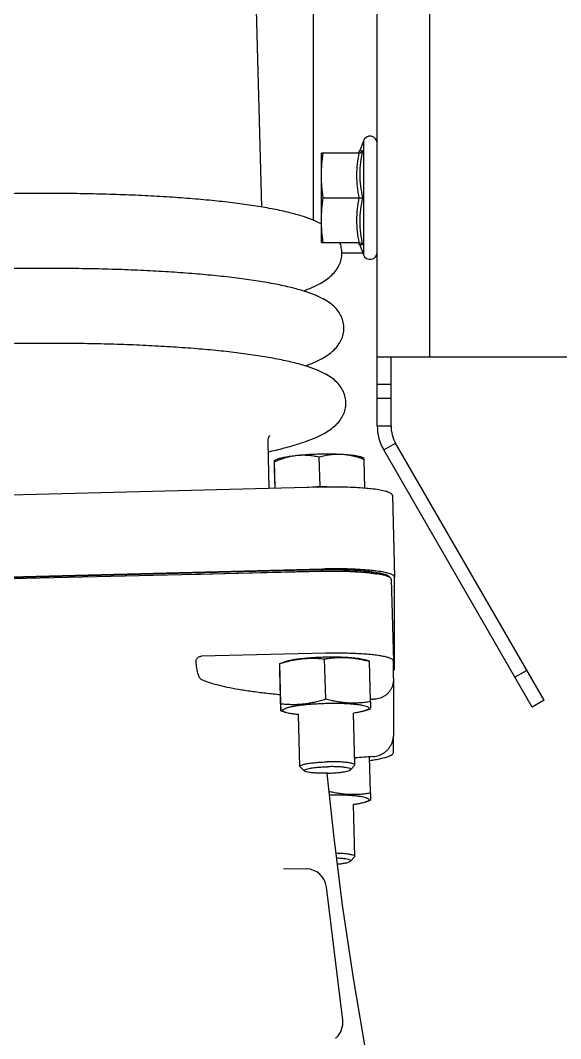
# Model space of a CAD drawing. Header units: millimetres. Extents: x 156850 to 204135, y 56350 to 74150.
# Drawn here: x 159031.9 to 159110.4, y 61300.9 to 61448.8 of the extents above; entities that cross this region are included whole.
import ezdxf

# ---------------------------------------------------------------- set-up
doc = ezdxf.new("R2010")
doc.units = ezdxf.units.MM
doc.header["$LTSCALE"] = 150
doc.layers.add('-----33 Equipment', color=5, linetype='Continuous')

# ---------------------------------------------------------------- blocks, each defined once
blk = doc.blocks.new('X-2F-PLAN$0$filter_oben')
at = {"color": 0, "linetype": 'Continuous'}
for p, q in [((1860.759052303356, 5650.157674135412), (1873.759052302756, 5650.157674135412)), ((1860.759052302756, 5650.157674135212), (1860.759052302756, 5644.718615456312)), ((1867.259052302756, 5649.888236887312), (1867.259052302756, 5644.718616251712)), ((1873.759052302756, 5644.718616251712), (1873.759052302756, 5650.157674135412)), ((1860.430062374356, 5644.591810725412), (1858.991004671556, 5644.068036556212)), ((1860.407151369056, 5644.197665987112), (1860.430062374456, 5644.591810725412)), ((1875.527099933956, 5644.068036556212), (1874.088042231056, 5644.591810725412)), ((1874.088042231056, 5644.591810725412), (1874.110953236356, 5644.197665987112)), ((1875.527099933956, 5644.068036556212), (1858.991004671556, 5644.068036556212)), ((1834.134696649756, 5642.057674135413), (2050.383407955756, 5642.057674135413)), ((1834.134696649756, 5642.057674135413), (1834.134696649756, 5640.057674135413)), ((1838.134696649756, 5640.057674135413), (1838.134696649756, 5642.057674135413)), ((1840.134696649756, 5640.057674135413), (1840.134696649756, 5642.057674135413)), ((1844.134696649756, 5564.837912323312), (1844.134696649756, 5642.057674135413)), ((1793.287909132456, 5619.557674135413), (1830.634696649756, 5641.119851961912)), ((1830.634696649756, 5641.119851961912), (1831.634696649756, 5639.387801154312)), ((1834.134696649756, 5640.057674135413), (1844.134696649756, 5640.057674135413)), ((1794.287909132456, 5617.825623327812), (1831.634696649756, 5639.387801154312)), ((2040.383407955756, 5634.447583936212), (1844.134696649756, 5634.447583936212)), ((1798.618036151356, 5620.325623327812), (1797.618036151356, 5622.057674135413)), ((1794.287909132456, 5617.825623327812), (1793.287909132456, 5619.557674135413))]:
    blk.add_line(p, q, dxfattribs=at)
for centre, radius, start, end in [((1860.259052302756, 5645.061657035812), 0.5, 289.9999999999981, 0), ((1874.259052302756, 5645.061657035812), 0.5, 180, 250.0000000000019), ((1859.345485807356, 5643.094107640012), 1.0364335046, 109.9999999999981, 270), ((1875.172618798156, 5643.094107640012), 1.0364335046, 270, 70.00000000000185), ((1834.134696649756, 5635.057674135413), 7, 90, 120.0000000000103), ((1834.134696649756, 5635.057674135413), 5, 90, 120.0000000000103)]:
    blk.add_arc(centre, radius, start, end, dxfattribs=at)
for points, start_tangent, end_tangent in [([(1860.759052302756, 5649.888236887312), (1864.009052163656, 5650.157674135412)], (0.9882444583384952, 0.1528819497626948), (1.000000000000095, 0)), ([(1864.009052163656, 5650.157674135412), (1867.259052302756, 5649.888236887312)], (0.9999999999999669, 0), (0.9882444583417258, -0.1528819497411266)), ([(1867.259052302756, 5649.888236887312), (1870.509052148756, 5650.157674135412)], (0.988244458339698, 0.1528819497551719), (1.000000000000023, 3.095654305175024e-11)), ([(1870.509052148756, 5650.157674135412), (1873.759052302756, 5649.888236887312)], (1.00000000000004, 3.095654013804929e-11), (0.9882444583405229, -0.1528819497494861)), ([(1860.759052264756, 5644.718616266312), (1860.653609229956, 5644.396250455512), (1860.407151369056, 5644.197665987112)], (-0.005342289824699795, -0.999985729863881), (-0.9237706267255323, -0.3829462484506684)), ([(1867.259052302756, 5644.197665987112), (1863.844537636356, 5644.591713353812), (1860.407151369056, 5644.197665987112)], (-0.9777232703052253, 0.2098980864695319), (-0.9781816766646504, -0.2077513115187503)), ([(1867.259052302756, 5644.718616251712), (1864.009051992456, 5645.061045362312), (1860.759052302756, 5644.718616303612)], (-0.9808460941222389, 0.1947843413753414), (-0.9808460966529301, -0.194784328631658)), ([(1867.259051802556, 5644.718616266312), (1867.259025711856, 5644.547017477812), (1867.259052302756, 5644.197665987112)], (-0.005342476232072542, -0.999985728873584), (-0.06561592260742775, -0.9978449532385611)), ([(1873.759052302756, 5644.718616251712), (1870.509052187356, 5645.061045362312), (1867.259052302756, 5644.718616303612)], (-0.9808461366810023, 0.1947841270685885), (-0.980846053052611, -0.1947845481841798)), ([(1874.110953236356, 5644.197665987112), (1870.673566919756, 5644.591713353812), (1867.259052302756, 5644.197665987112)], (-0.9781816927105245, 0.2077512359671903), (-0.9777232529771891, -0.209898167184893)), ([(1873.759052340356, 5644.718616215512), (1873.864495427056, 5644.396250440812), (1874.110953236356, 5644.197665987112)], (0.005342406895496205, -0.9999857292397978), (0.9237706005810895, -0.3829463115085307))]:
    blk.add_spline(points, degree=3, dxfattribs=dict(at, start_tangent=start_tangent, end_tangent=end_tangent))
blk = doc.blocks.new('X-2F-PLAN$0$A$C73FA2420')
at = {"color": 0, "linetype": 'Continuous'}
for p, q in [((1614.719999126159, 362.7380278783967), (1612.257390501793, 457.7054737511207)), ((1614.827461090172, 362.5086910331156), (1612.352943408187, 457.9353949357755)), ((1626.706605833489, 362.8228144128225), (1624.232088151388, 458.2495183154824)), ((1614.465208000736, 362.3263736892841), (1613.339797689929, 410.2141899000271)), ((1614.502214805922, 362.7322689496796), (1614.005536778248, 381.8860407822067)), ((2071.823273725458, 382.0393610051251), (1667.390976378229, 371.3448503441759)), ((1602.586063257419, 362.0122503095772), (1602.161763946875, 380.066790613695)), ((1633.284846952534, 370.4429729047115), (1626.513649905566, 370.2639203427243)), ((1593.970575301442, 367.7634473415092), (1594.200762411696, 368.5221733915969)), ((1594.220106652356, 368.5184463820187), (1600.046858625952, 368.6725247321301)), ((1595.264677807223, 368.5184463820187), (1601.091429780936, 368.6725247321301)), ((1601.109650595929, 368.6867957967916), (1601.373132430715, 367.9591951259063)), ((1626.536752329557, 369.3730040272931), (1629.37491035182, 369.4480541938101)), ((1626.537468103808, 369.3454010823043), (1630.419481506804, 369.4480541938101)), ((1630.576435164316, 369.4726232644753), (1630.693721466465, 369.2737114225165)), ((1571.340246134088, 368.1361318221898), (1571.282846695744, 364.8477202013019)), ((1585.493864546996, 365.1143512810813), (1586.084000635426, 365.7489738739096)), ((1586.084000635426, 365.7489738739096), (1586.161108483328, 365.7906993136276)), ((1586.161108483328, 365.7906993136276), (1593.686382749001, 365.9896921397885)), ((1626.648897270905, 365.0482735221158), (1626.883816665504, 362.8385205817758)), ((1626.883816665504, 362.8385205817758), (1626.721241605119, 359.8526479366119)), ((1626.883816665504, 362.8385205817758), (1631.110261358554, 362.9502815813757)), ((1665.455373559264, 363.7776102818898), (1737.933948627557, 363.7776102818898)), ((1549.332328719669, 359.551222978509), (1568.648892007419, 361.9229987199069)), ((1585.120312927407, 361.7970555695938), (1585.178293104866, 361.7974213627749)), ((1595.955457659089, 362.0206737697008), (1601.782209632802, 362.1747521198122)), ((1546.723907901556, 360.5290578313288), (1546.784422834055, 360.4703119809856)), ((1660.733948627603, 359.6718870421173), (1660.733948627603, 356.6472082402906)), ((1572.385141660459, 358.4336340992013), (1573.007992559811, 357.8310868435074)), ((1573.08719782019, 357.7934948328184), (1580.612050487078, 357.9924765105825)), ((1585.670524525922, 358.4336340992013), (1586.293375425157, 357.8310868435074)), ((1586.372580685536, 357.7934948328184), (1593.897433352424, 357.9924765105825)), ((1573.007992559811, 357.8310868435074), (1573.08719782019, 357.7934948328184)), ((1586.293375425157, 357.8310868435074), (1586.372580685536, 357.7934948328184)), ((1601.447762570227, 355.6732524977997), (1601.677949680365, 356.4319785478874)), ((1626.558525602333, 356.3415016088984), (1630.756470055319, 356.452508969116)), ((1630.915095750242, 356.4538095886819), (1631.027034371276, 356.6688800170086)), ((1580.990009685745, 356.2362307636067), (1581.253491520649, 355.508630092605)), ((1582.316283490509, 355.5229011573247), (1587.559291915619, 355.6615434216801)), ((1594.275392551324, 356.2362307636067), (1594.538874386111, 355.508630092605)), ((1595.601666355855, 355.5229011573247), (1601.428418329568, 355.6769795073778)), ((1588.163859263295, 352.1901413191808), (1590.560981341405, 352.1901413184241)), ((1598.781068862416, 352.1891132941237), (1590.614238462644, 352.1891132941237)), ((1598.969531825744, 352.1901413191808), (1601.449242128641, 352.1901413191808)), ((1600.352943723206, 352.0122891208739), (1613.638326588552, 352.0122891208739)), ((1601.449242128641, 352.1901413191808), (1601.45438714989, 352.1902281948132)), ((1613.33350516425, 352.5043323477148), (1601.454360420932, 352.1902089680079)), ((1613.638326588552, 352.0122891208739), (1613.643742159475, 352.0123963960796)), ((1625.522845538799, 352.3264835317968), (1613.643700795597, 352.01236015209))]:
    blk.add_line(p, q, dxfattribs=at)
for points in [[(1486.173394787707, 344.8800815723953), (1489.491953093675, 345.4764993052813), (1502.603833302972, 348.0013815112179), (1516.541609551641, 350.779407672002), (1530.496831591357, 353.5330483993166), (1543.683802227722, 355.9933775031241), (1555.426266878727, 357.9839242562302), (1566.033096424188, 359.5670687239035), (1576.205424998072, 360.8607766897767), (1585.120485816267, 361.7970925425179)], [(1546.726977813523, 360.5331637148047), (1546.695518110297, 360.5521652320749), (1546.723907901556, 360.5290578313288)]]:
    blk.add_lwpolyline(points, dxfattribs=at)
for centre, start, end in [((1568.283306135796, 364.9006398955826), 277.0000000026284, 358.9999412359236), ((1548.966699622688, 362.5288588468102), 223.3213749218341, 277.0000000026284)]:
    blk.add_arc(centre, 3, start, end, dxfattribs=at)
for points, start_tangent, end_tangent in [([(1631.835690786713, 370.4025339697255), (1632.112874640967, 369.2087169201113), (1632.720795412315, 366.9071320162038), (1633.347469265456, 364.9485746904975), (1633.942780466867, 363.4372423933237), (1634.519031627569, 362.2639129019808), (1635.105156100821, 361.325872265792), (1635.736200529267, 360.5570950369001), (1636.441360706813, 359.9341515288106), (1637.208820983185, 359.4772423566901), (1638.040031541721, 359.1904806484818), (1638.893921609619, 359.0897412298946), (1639.758204056416, 359.1774807443144), (1640.609832481947, 359.4613925039303), (1641.397248358349, 359.9295604235958), (1642.112236607005, 360.5760577245965), (1642.733454942005, 361.3699676091201), (1643.29036520049, 362.3296433252981), (1643.817908726283, 363.5197240600246), (1644.342828347115, 365.0445885336958), (1644.873761355644, 367.0163174018962), (1645.366283277981, 369.3301510348101), (1645.799442376709, 371.8609290475142), (1646.183182086097, 374.616790813976), (1646.520565384766, 377.5894573114929), (1646.812559978454, 380.7660768104251), (1647.059158496442, 384.1305284100818), (1647.25992817618, 387.6642265705159), (1647.414275583345, 391.3459347548196), (1647.521678874618, 395.1531730088172), (1647.581756972941, 399.0622972805286), (1647.594322620658, 403.048591679486), (1647.559421824291, 407.0866179370787), (1647.477350760018, 411.150560908718)], (0.2178056119694272, -0.975992169740464), (-0.02592236807256541, 0.9996639589549623)), ([(1644.321688860655, 365.0006906536873), (1644.831996481516, 363.7251888246974), (1645.408247642219, 362.5518593334127), (1645.994372115587, 361.6138186972239), (1646.625416543917, 360.8450414682738), (1647.330576721579, 360.2220979601843), (1648.098036997719, 359.765188788122), (1648.929247556487, 359.4784270799137), (1649.783137624268, 359.3776876613265), (1650.647420071182, 359.4654271756881), (1651.499048496713, 359.749338935304), (1652.286464373115, 360.2175068550278), (1653.001452621655, 360.8640041560284), (1653.622670956538, 361.6579140404938), (1654.179581215139, 362.61758975673), (1654.707124740817, 363.8076704913983), (1655.232044361765, 365.3325349651277), (1655.762977370294, 367.3042638333282), (1656.255499292514, 369.6180974661838), (1656.688658391358, 372.1488754788879), (1657.07239810063, 374.9047372454079), (1657.409781399416, 377.8774037429248), (1657.701775993221, 381.0540232417989), (1657.948374511208, 384.4184748415137), (1658.149144190829, 387.9521730018896), (1658.303491597995, 391.6338811860769), (1658.410894889268, 395.4411194400745), (1658.47097298759, 399.3502437119023), (1658.483538635424, 403.3365381109179), (1658.448637838825, 407.3745643685106), (1658.366566774668, 411.4385073400917)], (0.3434564374714497, -0.9391686086957761), (-0.02592236807311934, 0.9996639589549592)), ([(1598.773006161326, 380.0473522170796), (1598.394205403398, 379.0520844458952), (1598.033998449217, 377.8214582084911), (1597.695016680984, 376.3642092851806), (1597.379538106266, 374.6901143771247), (1597.089683515718, 372.8104038435267), (1596.827402313822, 370.7376870592125), (1596.603417292587, 368.5815814103116)], (-0.4045688992638324, -0.9145075208812539), (-0.09358310490335126, -0.9956114716477543)), ([(1598.773006161326, 380.0473522170796), (1598.856143193902, 380.1691057318239), (1598.996721553616, 380.2864239704795), (1599.191911421716, 380.3962098251795), (1599.435295312316, 380.495913970226), (1599.724187327432, 380.5856479891227), (1600.058866154752, 380.6658362355083), (1600.438025993761, 380.7359322073171), (1600.861564052291, 380.7952910435852), (1601.335960434517, 380.8432369852089)], (0.4045688992569352, 0.9145075208855012), (0.9965871202145126, 0.08254763365484613)), ([(1601.335960434517, 380.8432369852089), (1601.495978000108, 380.8397840731777), (1601.647530540009, 380.8038837161148), (1601.787021282827, 380.7375665620784), (1601.911589586525, 380.6420496500796), (1602.013807428302, 380.523296158819), (1602.091075488133, 380.3858013317804), (1602.141396138817, 380.2326740818098), (1602.161755552515, 380.067146388581)], (0.9965871202170138, 0.08254763362519486), (0.0234944867000067, -0.9997239664497652)), ([(1634.213954423903, 370.1783012864762), (1634.208793906961, 370.1783545080107), (1634.105960975052, 370.2407429916784), (1633.80091837456, 370.3742495985935), (1633.284846952534, 370.4429729047115)], (-0.8885531107553772, -0.4587737669758652), (-0.9996505600977205, -0.02643402532770197)), ([(1593.970982289873, 367.7631746811094), (1594.057993822731, 368.0034874412813), (1594.174350171117, 368.1929754128796), (1594.296491088346, 368.2565696015954), (1594.421930138022, 368.1929754128796), (1594.548113742494, 368.0034874412813), (1594.672473167651, 367.691963115416), (1594.792476814124, 367.2647441721056), (1594.905681753764, 366.7305275570252), (1595.009783460526, 366.1001883799909), (1595.020636779838, 366.0250974643277)], (0.2965881870713319, 0.9550054697694652), (0.1412688261051946, -0.9899712716908767)), ([(1594.220106652356, 368.5184463820187), (1594.211815427057, 368.5164354215958)], (-0.9933107380642094, -0.1154719780185906), (0.1648609142365974, -0.9863168248236053)), ([(1594.211815427057, 368.5164354215958), (1594.327100572293, 368.5089919230086), (1594.442608896527, 368.5089919230086), (1594.595587181393, 368.5099886424141), (1594.784130344051, 368.5119311363087), (1595.007864904706, 368.5147724652779), (1595.264677807223, 368.5184463820187)], (0.1648608949914538, -0.9863168280536104), (0.9998887396630364, 0.01491671200586883)), ([(1595.264677807223, 368.5184463820187), (1595.203694663243, 367.7815160594182), (1595.173144190223, 367.0553246596246), (1595.175791014219, 366.3374987196876), (1595.214337136829, 365.619366362982), (1595.290723338723, 364.9008448707173), (1595.404654958285, 364.1847059527063), (1595.55421963532, 363.4707650006749), (1595.738569166628, 362.7502562587033), (1595.955457659089, 362.0206737697008)], (-0.100711330655556, -0.9949156888288312), (0.3014379931126484, -0.9534857819118177)), ([(1600.046858625952, 368.6725247321301), (1600.303671528702, 368.6761986488127), (1600.527406089124, 368.6790399777819), (1600.715949252015, 368.6809824716765), (1600.868927536882, 368.6819791910821), (1600.984435860999, 368.6819791910821), (1601.099720379338, 368.6745392840239)], (0.9998887396629302, 0.01491671199173227), (0.1789506840029082, -0.9838580449917623)), ([(1601.099720379338, 368.6745392840239), (1601.091429780936, 368.6725247321301)], (0.1789506720746637, -0.9838580471593783), (-0.9933107381964599, -0.1154719763904302)), ([(1601.091429780936, 368.6725247321301), (1601.308318273397, 367.9429422430112)], (0.3014379931553851, -0.953485781898391), (0.2673102162568313, -0.9636105272798788)), ([(1629.37491035182, 369.4480541938101), (1629.756229782011, 369.4545904797851), (1630.067799681681, 369.4593626296846), (1630.306324361009, 369.462267303199), (1630.471905570012, 369.4632513935212)], (0.9998419237174119, 0.01777997690539922), (1.000000000000366, 0)), ([(1630.56384340534, 369.4618133491022), (1630.419481506804, 369.4480541938101)], (-0.07694328454060458, -0.9970354712668449), (-0.9986740542318565, -0.05147944640771419)), ([(1630.419481506804, 369.4480541938101), (1630.755369055318, 368.6201832075021), (1631.022535190219, 367.809430600726), (1631.217476838385, 367.011884206906), (1631.339581073378, 366.2143650872749)], (0.4029244179986229, -0.9152332562687896), (0.105714545611343, -0.9943965179172982)), ([(1630.471905570012, 369.4632513935212), (1630.56305646582, 369.462267303199), (1630.56384340534, 369.4618133491022)], (1.000000000003461, 0), (-0.07694328212514277, -0.9970354713574585)), ([(1630.696009233943, 369.2750861907261), (1630.791467043688, 369.0713877564995), (1630.94679210044, 368.5927149314084), (1631.092807583627, 367.9430613833829), (1631.225076886476, 367.1421665069065), (1631.339581073378, 366.2143650872749)], (0.5210760822014667, -0.8535102322508776), (0.105714545634973, -0.9943965179148233)), ([(1593.684901232482, 365.9898241948104), (1593.695033312775, 366.1001883799909), (1593.766444265726, 366.7305275570252), (1593.851943575777, 367.2647441721056), (1593.949790723389, 367.691963115416), (1593.970982289873, 367.7631746811094)], (0.08878301363820844, 0.9960509909082879), (0.2965881870892019, 0.9550054697615884)), ([(1601.308318273397, 367.9429422430112), (1601.492667804705, 367.2224335009814), (1601.642232481623, 366.5084925490082), (1601.756164101418, 365.7923536309972), (1601.832550303196, 365.0738321386743), (1601.871096425923, 364.3556997820269), (1601.873743249686, 363.6378738422063), (1601.843192776782, 362.9116824422963), (1601.809382833308, 362.4630856033764)], (0.2673102162345609, -0.9636105272861485), (-0.08677325672168207, -0.9962280872961996)), ([(1601.372693837038, 367.9588788911933), (1601.403988522128, 367.8699663638836), (1601.523992168717, 367.4427474205731), (1601.637197108241, 366.9085308054928), (1601.741298815003, 366.2781916285167), (1601.834178078221, 365.5645617773989), (1601.913944143918, 364.7821686979732), (1601.978973205201, 363.9469396573259), (1602.027941457811, 363.0758775097784), (1602.05985204922, 362.1867145689903)], (0.3457095677817618, -0.938341566138449), (0.02592236806668141, -0.9996639589550413)), ([(1586.161110780202, 365.7906549939071), (1586.163155800314, 365.7907263730885), (1586.289631208172, 365.6904723881744), (1586.414963999647, 365.3947375867283), (1586.532869465183, 364.9183513466269), (1586.637435332406, 364.2852016630932), (1586.723418231937, 363.5270373051753), (1586.786506622331, 362.681875799608), (1586.823536988231, 361.792097073223)], (0.9986598258112389, 0.05175473393002044), (0.02592236806987165, -0.9996639589549818)), ([(1595.020636779838, 366.0250974643277), (1595.102662723628, 365.3865585289313), (1595.182428789441, 364.6041654495057), (1595.247457850724, 363.7689364088001), (1595.296426103218, 362.8978742613108), (1595.328336694627, 362.0087113205227)], (0.1412688260980556, -0.9899712716907451), (0.0259223680804812, -0.9996639589548487)), ([(1631.339581073378, 366.2143650872749), (1631.387254995177, 365.4148777871742), (1631.362505658413, 364.6115220462088), (1631.268736810191, 363.7912251398084), (1631.110261358554, 362.9502815813757)], (0.1057145456295441, -0.9943965179155451), (-0.2165773816341847, -0.9762654545586059)), ([(1631.339581073378, 366.2143650872749), (1631.432840992231, 365.1878479013103), (1631.502022988047, 364.093805154087), (1631.545025000465, 362.9654787810869), (1631.56054043537, 361.8371524080867), (1631.548097864026, 360.7431096609216), (1631.508075347636, 359.7165924748988)], (0.1057145456258217, -0.994396517915789), (-0.05436756000755921, -0.9985209904748417)), ([(1585.178429913358, 361.7757364804856), (1585.170738723478, 362.5264872809057), (1585.186986383516, 363.23959230131), (1585.226358167711, 363.8792934783269), (1585.286879810505, 364.4135135237011), (1585.36551650404, 364.815464413783), (1585.45832507615, 365.0649906524923), (1585.495513295755, 365.1125039061881)], (-0.0259223680654578, 0.9996639589552524), (0.6904725468480137, 0.7233585985151173)), ([(1585.495513295755, 365.1125039061881), (1585.560651717475, 365.1495799522963), (1585.667365342844, 365.0649906524923), (1585.773114885669, 364.815464413783), (1585.872597622219, 364.4135135237011), (1585.960825072601, 363.8792934783269), (1586.033373144222, 363.23959230131), (1586.086603973527, 362.5264872809057), (1586.117848344846, 361.7757364804856)], (0.6904725468654095, 0.7233585984992692), (0.02592236806974735, -0.9996639589550311)), ([(1601.809382833308, 362.4630856033764), (1601.783688151161, 362.1894085386302)], (-0.08677325684714746, -0.9962280872849435), (-0.1000265375084373, -0.9949847696289353)), ([(1614.719999126159, 362.7380278783967), (1614.742724442622, 361.3153671731125), (1614.73665550712, 359.9216677371296), (1614.70191586588, 358.5853012719308), (1614.639212717768, 357.3334723449079), (1614.54982251802, 356.1916645831079), (1614.435564993299, 355.1831218998996), (1614.298766097287, 354.3283753158175), (1614.142210661201, 353.6448250064859), (1613.969085701974, 353.1463860850199), (1613.782915544813, 352.8432053304277), (1613.623349703383, 352.7451406912296)], (0.02592236807402866, -0.9996639589549474), (-0.9799018346910178, -0.1994803107240145)), ([(1613.643742964836, 352.0123690997134), (1613.863575994154, 352.1415172462002), (1614.076576961786, 352.5260195969022), (1614.272084700409, 353.1563284487929), (1614.445285160677, 354.0169235062785), (1614.591913572629, 355.0866140628932), (1614.708359458018, 356.3390607869951), (1614.791755532729, 357.7434242835152), (1614.840048308717, 359.2651244624867), (1614.852048657252, 360.8666920152027), (1614.827461090172, 362.5086910331156)], (0.9995649899792844, 0.02949289419405626), (-0.02592236807612932, 0.9996639589548688)), ([(1613.676042736042, 352.8374043743243), (1613.836062357994, 353.2486045046244), (1613.983249723096, 353.8146193831926), (1614.115141990944, 354.525978058984), (1614.229532249272, 355.3707775882795), (1614.324506441364, 356.3348822027911), (1614.398475393537, 357.4021598395775), (1614.450201406376, 358.5547520734253), (1614.478818964446, 359.7733729365282), (1614.483849219163, 361.0376316243783), (1614.465208000736, 362.3263736892841)], (0.4328980098674325, 0.901442906152927), (-0.02349448667657552, 0.9997239664506232)), ([(1614.51157991623, 362.3271269166726), (1614.524940122268, 361.3096082443953), (1614.518871186883, 359.9159088084125), (1614.484131545527, 358.5795423432137), (1614.421428397414, 357.3277134161908), (1614.332038197666, 356.1859056545072), (1614.217780672945, 355.1773629711824), (1614.128959150403, 354.5905970461899)], (0.02028804875210091, -0.9997941763572269), (-0.1671177806913045, -0.9859369388440034)), ([(1614.502214805922, 362.7322689496796), (1614.51157991623, 362.3271269166726)], (0.02592236810622376, -0.999663958953942), (0.02028804875545772, -0.9997941763571228)), ([(1626.562574836891, 356.3377643349813), (1626.587504201336, 356.653184166702), (1626.670900276047, 358.0575476632221), (1626.719193051918, 359.5792478421936), (1626.731193400454, 361.1808153947932), (1626.706605833489, 362.8228144128225)], (0.08291416990889765, 0.996556692029016), (-0.02592236807598088, 0.9996639589548538)), ([(1631.110261358554, 362.9502815813757), (1631.312010976952, 362.1224105951842), (1631.44807470392, 361.3116579884081), (1631.514337165165, 360.5141115945298), (1631.508075347636, 359.7165924748988)], (0.2679038191073016, -0.9634456620419913), (-0.05436756001251845, -0.9985209904746578)), ([(1582.053619232029, 361.4747964037815), (1582.057157151983, 361.1195483796182), (1582.053364067338, 360.2484862321289), (1582.031651791534, 359.4132571914233), (1581.992462323979, 358.6308641119977), (1581.946725529502, 358.0275984461186)], (0.01398368934607475, -0.9999022234361755), (-0.0887830136280317, -0.9960509909091103)), ([(1582.547347039217, 361.5278513593948), (1582.491214565118, 361.2837434471003), (1582.344379533781, 360.5575520471903), (1582.231942121522, 359.8397261074279), (1582.155202707741, 359.1215937507222), (1582.116080585518, 358.4030722583993), (1582.114726668806, 357.6869333403884), (1582.149207109585, 356.9729923884152), (1582.21727208246, 356.2524836463854), (1582.316283490509, 355.5229011573247)], (-0.2301466176452965, -0.9731559661151891), (0.1526838630444465, -0.9882750821335269)), ([(1585.178429913358, 361.7757364804856), (1585.209674284561, 361.024985680182), (1585.262905114098, 360.3118806597777), (1585.335453185602, 359.672179482819), (1585.423680635984, 359.1379594373866), (1585.523163372418, 358.7360085473047), (1585.628912915243, 358.486482308479), (1585.67155982391, 358.4349763229256)], (0.02592236808482065, -0.9996639589546278), (0.7175993511794008, -0.6964561516588926)), ([(1585.67155982391, 358.4349763229256), (1585.735626540729, 358.401893008675), (1585.837953182054, 358.486482308479), (1585.930761754164, 358.7360085473047), (1586.009398447699, 359.1379594373866), (1586.069920090493, 359.672179482819), (1586.109291874804, 360.3118806597777), (1586.125539534725, 361.024985680182), (1586.117848344846, 361.7757364804856)], (0.7175993511480429, -0.6964561516947819), (-0.02592236807947095, 0.9996639589548895)), ([(1586.372578388778, 357.7935391524807), (1586.491809387924, 357.8937217583298), (1586.601804732694, 358.1894565597177), (1586.695003776927, 358.6658427998191), (1586.766733131371, 359.2989924832946), (1586.813395986683, 360.0571568412124), (1586.832652472542, 360.9023183468962), (1586.823536988231, 361.792097073223)], (0.9986598257395883, 0.05175473361168195), (-0.02592236808483366, 0.9996639589546918)), ([(1595.328336694627, 362.0087113205227), (1595.342540017446, 361.1195483796182), (1595.338746932801, 360.2484862321289), (1595.317034657113, 359.4132571914233), (1595.277845189441, 358.6308641119977), (1595.232108394965, 358.0275984461186)], (0.02592236807910022, -0.9996639589547498), (-0.08878301362915918, -0.9960509909091103)), ([(1595.955457659089, 362.0206737697008), (1595.776597430697, 361.2837434471003), (1595.629762399243, 360.5575520471903), (1595.517324986868, 359.8397261074279), (1595.440585573204, 359.1215937507222), (1595.401463450864, 358.4030722583993), (1595.400109534152, 357.6869333403884), (1595.434589974931, 356.9729923884152), (1595.502654947923, 356.2524836463854), (1595.601666355855, 355.5229011573247)], (-0.2526347930064017, -0.9675617093305431), (0.152683863047693, -0.9882750821330001)), ([(1601.454387416714, 352.1902193857823), (1601.626723672729, 352.2737760966993), (1601.796897992725, 352.5232809946174), (1601.956917614676, 352.9344811249175), (1602.104104979779, 353.5004960034858), (1602.235997247626, 354.2118546792772), (1602.350387505954, 355.0566542086308), (1602.445361698046, 356.0207588230842), (1602.519330650219, 357.0880364599288), (1602.571056663059, 358.2406286937185), (1602.599674221128, 359.4592495568213), (1602.604704475845, 360.7235082447296), (1602.586063257419, 362.0122503095772)], (0.9995418114040846, 0.03026825485533305), (-0.02349448666811018, 0.9997239664507818)), ([(1601.823989740224, 361.8913773301174), (1601.881221040618, 361.4451696306933), (1601.949286013725, 360.7246608887217), (1601.983766454505, 360.0107199366903), (1601.982412537793, 359.2945810186793), (1601.943290415336, 358.5760595264146), (1601.866551001789, 357.857927169709), (1601.754113589413, 357.1401012298884), (1601.614194163471, 356.4450009235879)], (0.1388692924112064, -0.9903107187268413), (-0.2163191524682221, -0.976322704988237)), ([(1602.05985204922, 362.1867145689903), (1602.074055371922, 361.2975516280858), (1602.070262287394, 360.4264894805965), (1602.04855001159, 359.5912604398909), (1602.009360543918, 358.8088673605234), (1601.953491669032, 358.0952375094057), (1601.882080716197, 357.4648983324296), (1601.796581406146, 356.9306817174074), (1601.698734258534, 356.5034627739806), (1601.67754269205, 356.4322512082872)], (0.02592236807608621, -0.9996639589549222), (-0.2965881870983846, -0.9550054697615941)), ([(1601.783688151161, 362.1894085386302), (1601.782209632802, 362.1747521198122)], (-0.1000265404340673, -0.9949847693291115), (-0.1007113306884897, -0.9949156888220473)), ([(1601.782209632802, 362.1747521198122), (1601.823989740224, 361.8913773301174)], (0.1526838630195221, -0.9882750821374715), (0.1388692923481689, -0.9903107187356787)), ([(1571.976486489759, 360.3229510005913), (1571.977522248519, 360.3118806597777), (1572.05007032014, 359.672179482819), (1572.138297770522, 359.1379594373866), (1572.237780507072, 358.7360085473047), (1572.343530049897, 358.486482308479), (1572.386176958447, 358.4349763229256)], (0.09282957858718399, -0.99568201215375), (0.7175993511294833, -0.6964561517079082)), ([(1572.386176958447, 358.4349763229256), (1572.450243675266, 358.401893008675), (1572.552570316591, 358.486482308479), (1572.645378888701, 358.7360085473047), (1572.724015582236, 359.1379594373866), (1572.78453722503, 359.672179482819), (1572.823909009225, 360.3118806597777), (1572.828507730039, 360.4309975865181)], (0.7175993511575031, -0.6964561516853218), (0.03511832929105359, 0.9993831612292683)), ([(1573.087195523316, 357.7935391524807), (1573.206426522578, 357.8937217583298), (1573.316421867232, 358.1894565597177), (1573.409620911465, 358.6658427998191), (1573.481350265909, 359.2989924832946), (1573.52801312122, 360.0571568412124), (1573.542398863588, 360.5215337830014)], (0.9986598257418232, 0.05175473360505696), (0.0204577245407346, 0.9997907188541802)), ([(1631.508075347636, 359.7165924748988), (1631.427383217029, 358.9171051747981), (1631.273954693344, 358.1137494338909), (1631.049083437072, 357.2934525274904), (1630.756470055319, 356.452508969116)], (-0.05436756001349517, -0.9985209904745818), (-0.3562055329048394, -0.9344076296390621)), ([(1631.508075347636, 359.7165924748988), (1631.442005182034, 358.7922735516913), (1631.351125178626, 357.9891066516866), (1631.238632744411, 357.3382426308235), (1631.107903053518, 356.8589260940789), (1631.030024967156, 356.6673307325109)], (-0.05436756002316834, -0.9985209904740195), (-0.4723750110035198, -0.881397667899721)), ([(1580.990448279423, 356.2365469983197), (1580.959153594216, 356.325459525513), (1580.83914994786, 356.7526784688816), (1580.72594500822, 357.2868950839038), (1580.621843301458, 357.9172342608799), (1580.610989982029, 357.9923251766013)], (-0.3457095677894733, 0.9383415661376605), (-0.1412688261107699, 0.9899712716883807)), ([(1581.946725529502, 358.0275984461186), (1581.936593449209, 357.9172342608799), (1581.865182496142, 357.2868950839038), (1581.779683186207, 356.7526784688816), (1581.681836038711, 356.325459525513), (1581.573632939137, 356.0139351995895), (1581.457276590867, 355.8244472279912), (1581.335135673522, 355.7608530393918), (1581.209696623962, 355.8244472279912), (1581.08351301949, 356.0139351995895), (1580.990448279423, 356.2365469983197)], (-0.08878301362254813, -0.9960509909089623), (-0.3457095677846733, 0.9383415661384484)), ([(1594.275831144769, 356.2365469983197), (1594.244536459795, 356.325459525513), (1594.124532813323, 356.7526784688816), (1594.011327873566, 357.2868950839038), (1593.907226166921, 357.9172342608799), (1593.896372847608, 357.9923251766013)], (-0.345709567769048, 0.9383415661437213), (-0.1412688261148058, 0.9899712716876516)), ([(1595.232108394965, 358.0275984461186), (1595.221976314555, 357.9172342608799), (1595.150565361604, 357.2868950839038), (1595.065066051669, 356.7526784688816), (1594.967218904058, 356.325459525513), (1594.859015804599, 356.0139351995895), (1594.742659456329, 355.8244472279912), (1594.620518538984, 355.7608530393918), (1594.495079489425, 355.8244472279912), (1594.368895884836, 356.0139351995895), (1594.275831144769, 356.2365469983197)], (-0.08878301362017706, -0.9960509909102488), (-0.3457095677959816, 0.9383415661342078)), ([(1587.600599720026, 355.1105824491824), (1587.398549648235, 357.8206860612263)], (-0.06848712060320708, 0.9976520006051387), (-0.08036109516581201, 0.9967658172227487)), ([(1601.60727855796, 356.4139098299784), (1601.428418329568, 355.6769795073778)], (-0.2179270028980609, -0.975965071817456), (-0.2526347930108993, -0.9675617093294187)), ([(1601.614194163471, 356.4450009235879), (1601.60727855796, 356.4139098299784)], (-0.2163191536721144, -0.9763227047171369), (-0.2179270030603232, -0.9759650717794119)), ([(1630.756470055319, 356.452508969116), (1630.870455194963, 356.4581212484045)], (0.9986740542347183, 0.0514794463309081), (-0.1271359616646851, 0.9918852994433269)), ([(1582.316283490509, 355.5229011573247), (1582.059470587876, 355.5192272405839), (1581.83573602722, 355.5163859116146), (1581.647192864446, 355.51444341772), (1581.494214579579, 355.5134466983727), (1581.378706255462, 355.5134466983727), (1581.263421737123, 355.5208866054309)], (-0.9998887396613627, -0.01491671199114087), (-0.1789506840029082, 0.9838580449917623)), ([(1587.021628476563, 355.646895720507), (1587.114050324424, 355.0566542086308), (1587.272253714502, 354.2118546792772), (1587.441038582707, 353.5004960034858), (1587.617580704158, 352.9344811249175), (1587.798926054616, 352.5232809946174), (1587.982040238567, 352.2737760968157), (1588.163859263295, 352.1901413191808)], (0.144816938046513, -0.9894584652498117), (1.000000000001698, 0)), ([(1587.600599720026, 355.1105824491824), (1587.657030095696, 354.6976302841213), (1587.770216909936, 354.2890784419142), (1587.938177458476, 353.8971490754047), (1588.155439594877, 353.5336251410772), (1588.419711776427, 353.2015211390099), (1588.731666304055, 352.9030247363844), (1589.090717365732, 352.6444626729935), (1589.497538039112, 352.4331904578139), (1589.959506938467, 352.2777960756212)], (0.0684871206045679, -0.9976520006049944), (0.9703675985643327, -0.2416334489608999)), ([(1595.601666355855, 355.5229011573247), (1595.344853453222, 355.5192272405839), (1595.121118892683, 355.5163859116146), (1594.932575730025, 355.51444341772), (1594.779597445042, 355.5134466983727), (1594.664089120924, 355.5134466983727), (1594.548804602469, 355.5208866054309)], (-0.9998887396613627, -0.01491671199313274), (-0.1789506840059931, 0.9838580449913884)), ([(1598.064076447859, 352.2777960756212), (1597.612532116123, 352.4331938297255), (1597.219866479514, 352.6444736337871), (1596.878434832208, 352.9030463016243), (1596.587358460296, 353.2015530818026), (1596.347059108317, 353.5336629673839), (1596.156974103302, 353.8971847575158), (1596.019433004782, 354.2891035440844), (1595.939205575618, 354.6976413237862), (1595.917396124103, 355.1105824491824)], (-0.9693831402988399, 0.2455531048547779), (0.01678377837442833, 0.9998591424714268)), ([(1595.924839844229, 355.5315497898264), (1595.917396124103, 355.1105824491824)], (-0.01857936095461903, -0.9998273887761173), (-0.01678377833673263, -0.9998591424718476)), ([(1601.428418329568, 355.6769795073778), (1601.43670955475, 355.6789904678008)], (0.9933107380441032, 0.1154719780307393), (-0.1648609142640609, 0.9863168248306831)), ([(1625.522887708154, 352.3264924794203), (1625.742720737471, 352.4556406259071), (1625.955721704988, 352.8401429764926), (1626.151229443727, 353.4704518284998), (1626.324429903994, 354.3310468859854), (1626.471058315947, 355.4007374426001), (1626.562574836891, 356.3377643349813)], (0.9995649899792844, 0.02949289418603013), (0.08291416989718647, 0.9965566920302067)), ([(1589.959506938467, 352.2777960756212), (1590.114055355894, 352.2431743594934), (1590.255992447026, 352.2183872374007), (1590.38197406882, 352.2023080848739), (1590.489137682598, 352.1933294355986), (1590.560977012268, 352.1897968685953)], (0.9703675985814056, -0.2416334489008596), (0.9999210289611398, -0.01256725265545622)), ([(1590.560977012268, 352.1897968685953), (1590.570893396158, 352.1897014633869), (1590.616553508211, 352.1897226350848)], (0.9999210289917023, -0.01256725277908668), (0.9999837108014319, 0.005707724718646991)), ([(1598.845312530524, 352.1890844401205), (1598.769116530428, 352.1896999657038), (1598.653624571627, 352.1933253320749), (1598.519017524901, 352.2023017646279), (1598.3736147366, 352.2183802803047), (1598.22065464058, 352.2431692591053), (1598.064076447859, 352.2777960756212)], (-0.9999986435893521, -0.001647064598447919), (-0.96938314030083, 0.2455531048407393)), ([(1598.969531825744, 352.1901413191808), (1598.862138757715, 352.1891509611742), (1598.845312530524, 352.1890844401205)], (-0.9999999999987786, 0), (-0.9999986436035404, -0.001647064726448804)), ([(1600.083683903329, 352.1836259735283), (1600.120992267272, 352.1415172462002), (1600.352943723206, 352.0122891208739)], (0.6386332941142863, -0.7695112186655809), (1.000000000000237, 0)), ([(1613.333532159915, 352.5043427654891), (1613.505868416047, 352.5878994764062), (1613.631335657788, 352.7508455791976)], (0.9995418114058725, 0.03026825482453198), (0.4926095291309752, 0.8702504534967564)), ([(1613.631335657788, 352.7508455791976), (1613.676042736042, 352.8374043743243)], (0.4926095290988355, 0.8702504535139638), (0.4328980097821839, 0.901442906194569))]:
    blk.add_spline(points, degree=3, dxfattribs=dict(at, start_tangent=start_tangent, end_tangent=end_tangent))
for points, knots in [([(1664.925634318846, 362.6325453019235), (1664.974712187657, 362.7228260939592), (1665.223857414559, 363.1985817785608), (1665.65311252221, 364.1849761484191), (1666.182432719739, 365.7516419794993), (1666.695701219258, 367.692909550271), (1667.17307301145, 369.9692357782042), (1667.602233413025, 372.5055783597636), (1667.98222262878, 375.260435062286), (1668.316525046132, 378.2300061321002), (1668.605991138727, 381.4021087493747), (1668.850526447059, 384.7610135763534), (1669.049619121244, 388.2881449607085), (1669.202649599523, 391.9627797857975), (1669.30905571382, 395.7624936908833), (1669.368429233786, 399.6636933162808), (1669.380565483705, 403.6417961709667), (1669.345497637987, 407.671484100807), (1669.290905624512, 410.3719852158683), (1669.255782789318, 411.7264537715237)], [13.81089088850807, 13.81089088850807, 13.81089088850807, 13.81089088850807, 14.11895910484969, 15.42072495427071, 17.03340975656655, 19.07537072318908, 21.44104270482263, 24.00862213970621, 26.79107254187861, 29.78282346661672, 32.97283479630495, 36.34631154823393, 39.8857085522999, 43.57065065176643, 47.37940354342062, 51.28898944863868, 55.27530365228773, 59.31348073154903, 63.37825232857517, 63.37825232857517, 63.37825232857517, 63.37825232857517]), ([(1655.210904875421, 365.2886370850028), (1655.368184707593, 364.8585613458417), (1655.697190499515, 364.0269897549297), (1656.247198121506, 362.8889316393761), (1656.843496185378, 361.919237629394), (1657.483194383094, 361.1282087748987), (1658.189606272732, 360.4962913419004), (1658.969896258903, 360.0273874658742), (1659.805014470709, 359.7371177537716), (1660.675026432145, 359.6337552996119), (1661.499185841996, 359.7177584478632), (1662.012998474995, 359.878719099157), (1662.240372650092, 359.9727453048108)], [0, 0, 0, 0, 1.373797213374442, 2.6809955515629, 3.787097777111125, 4.781700963471664, 5.722609827481764, 6.615784651967426, 7.495070310906925, 8.354882312753206, 9.223606877982743, 9.960258302343883, 9.960258302343883, 9.960258302343883, 9.960258302343883])]:
    blk.add_open_spline(points, degree=3, knots=knots, dxfattribs=at)
at = {"color": 0}
blk.add_blockref('X-2F-PLAN$0$filter_oben', (-198.5186796527123, -5287.516051522049), dxfattribs=at)
blk.add_blockref('X-2F-PLAN$0$filter_oben', (-198.5186796527123, -5287.516051522049), dxfattribs=at)
blk = doc.blocks.new('X-2F-PLAN$0$zw$C47F')
at = {"layer": '-----33 Equipment'}
blk.add_blockref('X-2F-PLAN$0$A$C73FA2420', (2898.048655769322, 848.0194521513768), dxfattribs=at)

msp = doc.modelspace()

# ---------------------------------------------------------------- block references
at = {"layer": '-----33 Equipment', "rotation": 90.00000000000001}
msp.add_blockref('X-2F-PLAN$0$zw$C47F', (160286.2969182887, 56856.21575695537), dxfattribs=at)

doc.saveas('drawing.dxf')
